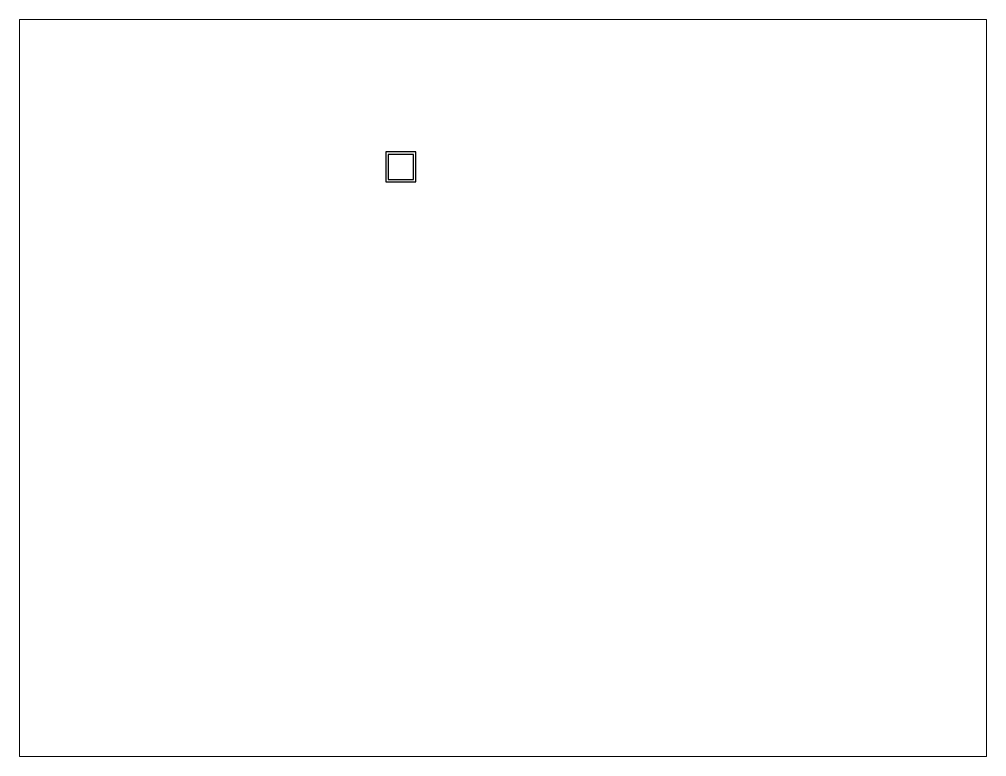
# Paper-space layout 'Layout1' of a CAD drawing. Extents: x 27 to 240, y 20 to 183.
# The model-space entities are those that its viewports show. They can reach past a viewport. Long polylines and large blocks are cut down to what shows.
import ezdxf

# ---------------------------------------------------------------- set-up
doc = ezdxf.new("R2010")
doc.units = 0
doc.header["$LTSCALE"] = 15
doc.layers.get('0').update_dxf_attribs({"linetype": 'CONTINUOUS'})
doc.layers.add('ANA', color=220, linetype='CONTINUOUS')

msp = doc.modelspace()

# ---------------------------------------------------------------- linework, layer by layer
at = {"layer": 'ANA', "color": 0}
for points in [[(143.78, 224.43), (143.78, 212.43), (155.78, 212.43), (155.78, 224.43)], [(144.78, 223.43), (144.78, 213.43), (154.78, 213.43), (154.78, 223.43)]]:
    msp.add_lwpolyline(points, close=True, dxfattribs=at)

psp = doc.layouts.get("Layout1")

# ---------------------------------------------------------------- viewports
at = {"layer": '0', "color": 0, "linetype": 'BYBLOCK', "ltscale": 0.05}
psp.add_viewport(center=(133.35, 101.6), size=(213.36, 162.56), view_center_point=(190.51, 130.3), view_height=293.8955, dxfattribs=at)

doc.saveas('drawing.dxf')
